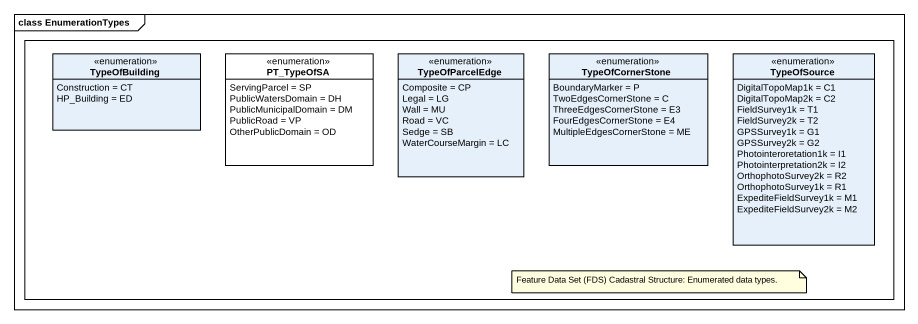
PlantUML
@startuml
mainframe class EnumerationTypes
hide circle
hide empty members
rectangle " " as rectangle1 {
  enum TypeOfBuilding {
    Construction = CT
    HP_Building = ED
  }
  enum PT_TypeOfSA #FFFFFF {
    ServingParcel = SP
    PublicWatersDomain = DH
    PublicMunicipalDomain = DM
    PublicRoad = VP
    OtherPublicDomain = OD
  }
  enum TypeOfParcelEdge {
    Composite = CP
    Legal = LG
    Wall = MU
    Road = VC
    Sedge = SB
    WaterCourseMargin = LC
  }
  enum TypeOfCornerStone {
    BoundaryMarker = P
    TwoEdgesCornerStone = C
    ThreeEdgesCornerStone = E3
    FourEdgesCornerStone = E4
    MultipleEdgesCornerStone = ME
  }
  enum TypeOfSource {
    DigitalTopoMap1k = C1
    DigitalTopoMap2k = C2
    FieldSurvey1k = T1
    FieldSurvey2k = T2
    GPSSurvey1k = G1
    GPSSurvey2k = G2
    Photointeroretation1k = I1
    Photointerpretation2k = I2
    OrthophotoSurvey2k = R2
    OrthophotoSurvey1k = R1
    ExpediteFieldSurvey1k = M1
    ExpediteFieldSurvey2k = M2
  }
}
note as N1
  Feature Data Set (FDS) Cadastral Structure: Enumerated data types.
end note
@enduml
